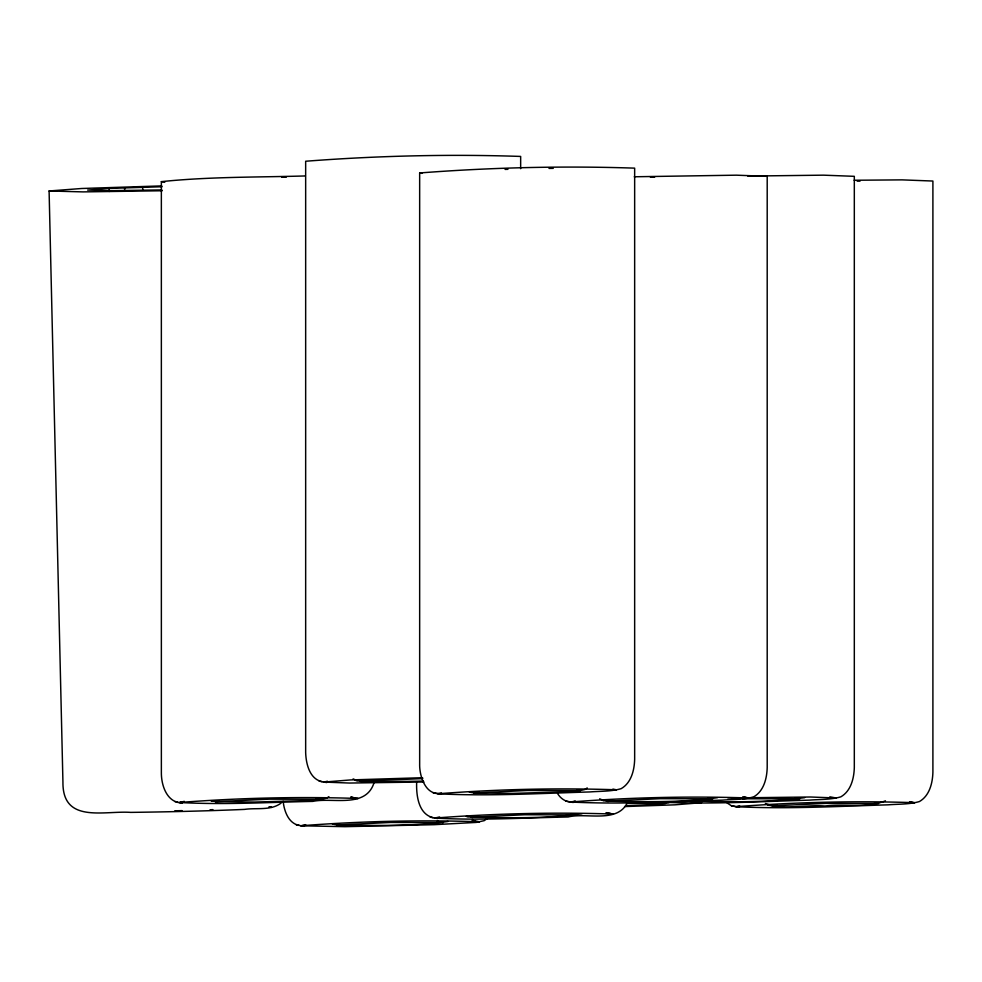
<?xml version="1.0" encoding="UTF-8"?>
<svg xmlns="http://www.w3.org/2000/svg" width="982" height="982" viewBox="0 0 982 982"><rect width="100%" height="100%" fill="white"/><g stroke="black" fill="none" stroke-linecap="round" stroke-linejoin="round"><path stroke-width="1.47" d="M373.921 783.096C365.525 808.689 332.468 797.175 312.816 801.386C268.454 802.269 223.896 805.007 179.596 802.478L184.309 801.349M628.05 801.202C618.55 824.205 586.671 812.261 568.112 816.975C523.75 817.859 479.179 820.596 434.879 818.067L439.605 816.938M328.909 796.611L326.711 798.157L320.058 799.667L306.102 800.563L254.657 802.048L215.733 801.668L219.268 800.821M487.526 818.313L484.236 820.645L476.27 822.413L434.191 824.684L344.915 826.684L300.971 825.776L305.684 824.635M587.199 787.92L585.002 789.479L578.361 790.989L564.392 791.885L512.948 793.37L474.024 792.99L478.737 791.848M885.445 800.821C866.775 808.481 844.753 803.571 824.929 806.001C805.4 804.43 783.943 810.383 765.359 803.509M281.11 803.092C270.774 810.911 256.523 807.597 244.506 809.401C206.601 811.009 168.683 811.893 130.753 812.384C103.785 810.506 62.467 823.812 62.934 782.138L49.1 190.974L81.69 188.495L161.735 185.905M423.942 781.991L349.469 783.047L323.888 782.077L327.423 781.23M423.402 781.12L375.259 781.844L360.026 781.267L364.752 780.138M441.421 792.94C425.955 796.733 419.326 776.259 419.658 764.131L419.658 172.967C491.012 167.48 563.128 165.725 634.654 168.143L634.654 759.319C634.347 770.207 631.291 782.863 621.152 788.669C610.951 791.639 600.211 791.087 589.728 791.946C539.167 793.431 488.398 796.353 437.886 793.787C497.15 789.233 557.039 787.785 616.426 789.798L612.891 789.111M448.087 821.455C411.544 826.611 373.97 825.457 337.108 824.966L339.465 824.401M582.007 813.747C545.452 818.914 507.89 817.748 471.029 817.257L474.564 816.41M575.145 800.858C568.283 804 561.041 799.422 557.543 793.481M717.547 797.679C681.005 802.834 643.431 801.68 606.569 801.189L611.295 800.06M669.012 802.65L658.124 804.319L625.632 805.645M739.667 805.841L736.132 806.688L731.406 805.768L727.011 802.859M804.663 797.666C767.347 802.515 728.877 802.441 691.328 800.711M776.983 804.749L772.269 805.878L825.874 803.374L878.534 803.497L874.999 802.81M182.431 802.981C167.063 803.031 161.281 785.6 161.367 772.809L161.355 181.645C209.056 176.65 257.272 177.337 305.206 175.95M179.596 802.478C238.847 797.924 298.749 796.463 358.135 798.476L354.6 797.789M215.733 801.668L269.338 799.164L321.998 799.287L319.641 798.832M323.888 782.077L350.599 779.929L422.604 777.707M360.026 781.267L422.788 778.591M300.971 825.776C360.234 821.21 420.124 819.761 479.511 821.774L472.109 820.375L474.797 820.854M474.024 792.99L527.629 790.485L580.288 790.608L576.753 789.921M337.108 824.966L390.713 822.462L443.373 822.585L437.113 821.394L438.659 821.664M434.879 818.067C494.142 813.513 554.032 812.053 613.431 814.066L606.029 812.666L610.595 813.562M471.029 817.257L524.621 814.753L577.293 814.876L571.033 813.685L572.567 813.955M606.569 801.189L660.174 798.685L712.834 798.808L708.12 797.887M693.685 801.165L695.612 800.784M701.614 802.687L674.904 804.835L624.564 806.566M705.309 800.121L709.581 799.888M162.067 186.727L109.162 188.434L87.619 190.066L110.058 190.68L161.834 189.931M210.05 809.757L212.934 809.634M505.067 169.407L507.94 169.321M727.809 799.201L739.642 798.857M182.063 810.629L174.796 810.801M634.262 176.772L736.39 175.177L767.2 176.343L767.2 767.519C766.893 778.407 763.849 791.062 753.697 796.868C743.497 799.839 732.756 799.287 722.273 800.146C671.713 801.631 620.943 804.553 570.432 801.999C629.695 797.433 689.585 795.985 748.984 797.998L744.258 797.077M650.415 177.251L654.663 177.141M742.699 798.783L799.949 798.796L795.236 797.875M162.19 190.754L83.053 191.895L49.1 190.974M281.736 177.251L286.327 177.153M747.768 176.085L823.505 175.164L854.315 176.33L854.315 767.507C854.009 778.395 850.952 791.05 840.813 796.856C830.612 799.827 819.86 799.274 809.389 800.134C758.828 801.619 708.059 804.54 657.547 801.975M749.045 797.74L810.506 797.003L836.087 797.985L829.827 796.807M627.559 802.208L656.136 801.791M548.999 168.413L553.259 168.364M854.144 180.258L902.077 179.866L932.9 181.044L932.9 772.208C932.593 783.108 929.537 795.764 919.398 801.558C909.197 804.54 898.444 803.976 887.973 804.835C837.413 806.32 786.631 809.254 736.132 806.688C795.383 802.134 855.285 800.674 914.672 802.687L909.958 801.766M857.2 181.179L860.048 181.142M626.541 803.116L665.477 803.497L661.5 802.748M269.289 807.057L271.572 807.351L269.068 806.897M419.658 172.967L421.929 173.36M161.355 181.645L164.78 182.247M767.556 804.958L773.963 806.173M731.406 805.768L738.967 807.192M599.658 798.808L603.697 800.588M565.718 801.079L573.267 802.503M471.151 792.388L469.31 792.069L475.718 793.284M433.16 792.879L440.722 794.291M353.115 778.898L357.153 780.678M520.656 168.683L520.656 156.433C449.142 154.014 377.014 155.757 305.66 161.244L305.66 752.408C305.967 763.517 309.514 779.156 322.157 781.684M468.144 816.668L466.303 816.337L472.71 817.552M353.422 797.556L350.734 797.077L353.017 797.531M416.663 782.273C416.184 795.125 418.307 814.139 433.148 817.675M317.284 798.366L315.738 798.096L320.304 798.992M212.849 801.079L211.02 800.747L217.427 801.963M334.224 824.364L332.395 824.045L338.802 825.261M174.87 801.558L177.865 802.085M283.16 801.287C284.117 810.874 288.475 823.542 299.24 825.383M909.553 801.742L911.836 802.184M874.557 802.748L876.84 803.202M794.831 797.826L798.256 798.489M742.711 796.819L746.136 797.494M707.727 797.838L711.152 798.501M691.954 800.796L695.379 801.472M656.958 801.815L660.383 802.478M601.856 800.269L608.263 801.484M355.312 780.346L361.72 781.562M319.175 781.156L326.724 782.58M430.165 817.147L437.714 818.571M296.245 824.855L303.806 826.267M142.66 187.231L142.721 190.299M124.616 187.82L124.677 190.876M109.162 188.434L109.235 191.49"/></g></svg>
